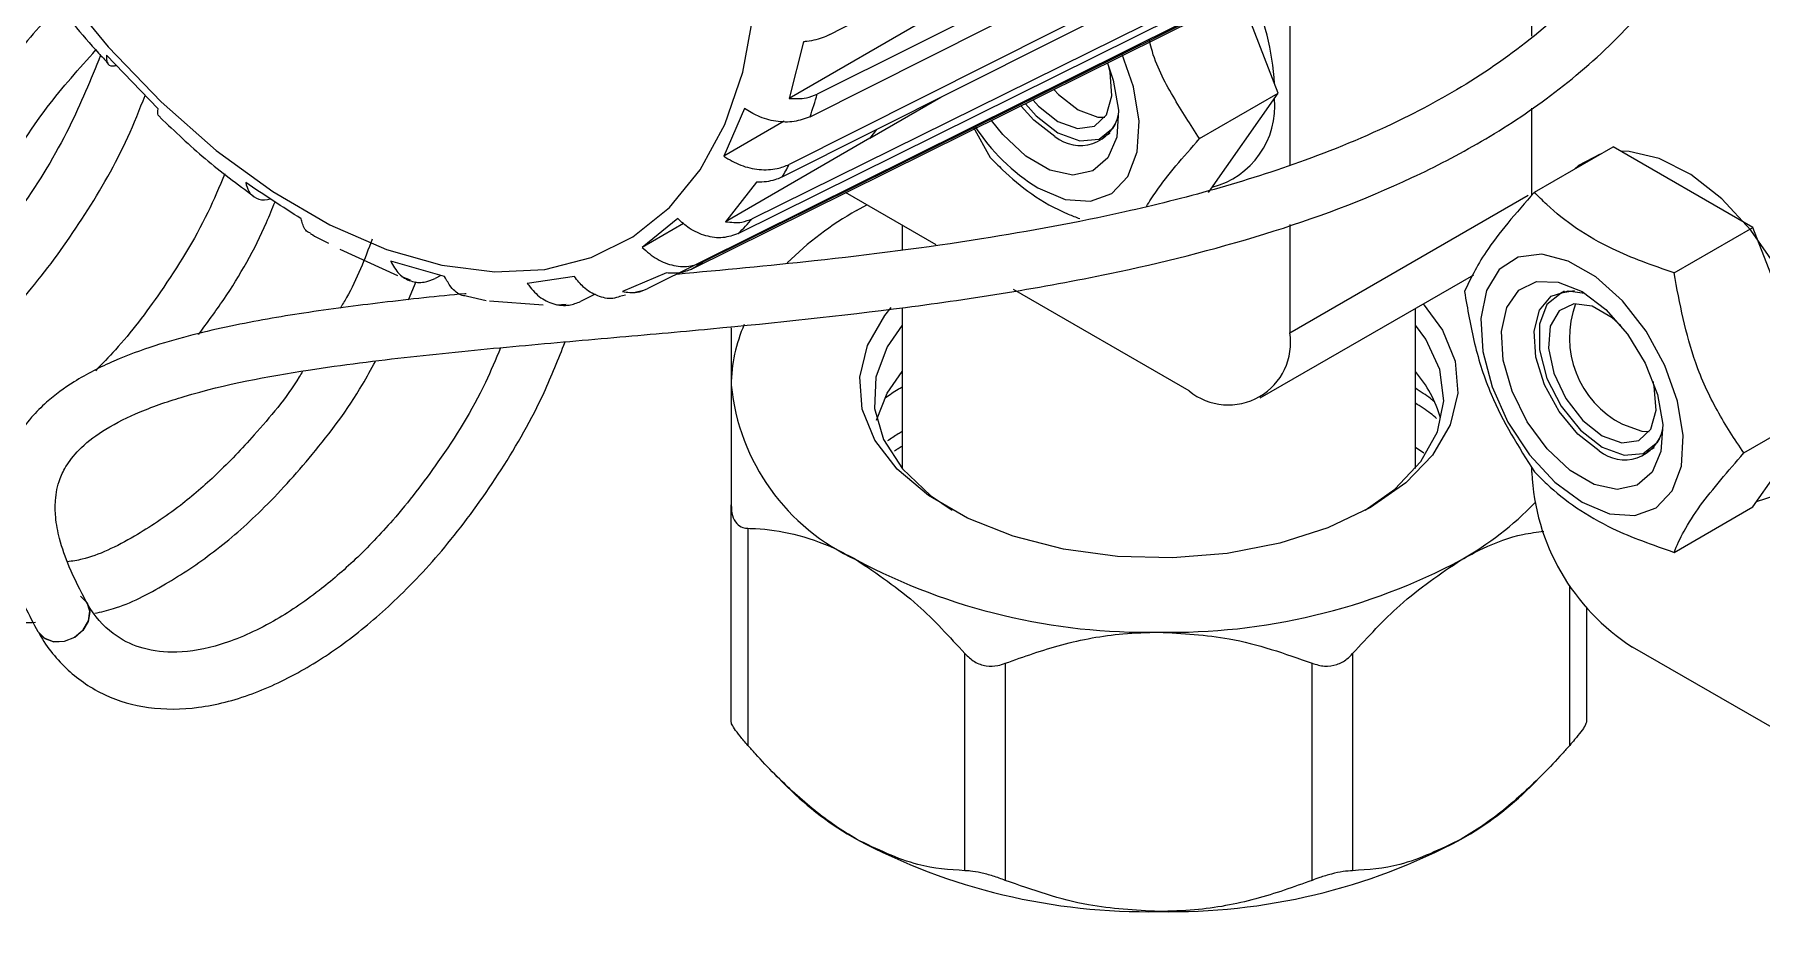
# Model space of a CAD drawing. Extents: x 75 to 2075, y 25 to 1460.
# Drawn here: x 1695.9 to 1796.9, y 519.2 to 572.3 of the extents above; entities that cross this region are included whole.
import ezdxf

# ---------------------------------------------------------------- set-up
doc = ezdxf.new("R2010")
doc.units = 0
doc.header["$LTSCALE"] = 5
doc.linetypes.add('SLD-KATı', pattern=[0])
doc.layers.get('0').update_dxf_attribs({"linetype": 'CONTINUOUS'})

msp = doc.modelspace()

# ---------------------------------------------------------------- linework, layer by layer
at = {"color": 7, "linetype": 'SLD-KATı'}
for p, q in [((1742.435, 572.279), (1780.785, 592.088)), ((1779.859, 587.835), (1741.691, 568.799)), ((1741.27, 567.476), (1779.483, 586.691)), ((1778.27, 583.904), (1740.058, 564.689)), ((1739.649, 563.959), (1777.866, 583.17)), ((1775.703, 580.194), (1737.895, 561.518)), ((1737.076, 560.652), (1774.981, 579.45)), ((1772.894, 577.771), (1734.989, 558.972)), ((1734.342, 558.572), (1772.251, 577.366)), ((1769.063, 575.959), (1731.749, 557.409)), ((1769.321, 575.793), (1769.321, 564.649)), ((1768.647, 568.852), (1766.458, 574.494)), ((1783.463, 572.18), (1783.463, 573.907)), ((1748.483, 573.419), (1740.046, 568.542)), ((1740.891, 571.856), (1740.046, 568.542)), ((1703.157, 567.931), (1700.136, 571.072)), ((1744.77, 566.221), (1748.917, 568.618)), ((1764.045, 566.195), (1768.647, 568.852)), ((1764.564, 563.043), (1768.647, 568.852)), ((1737.444, 567.954), (1736.231, 565.168)), ((1783.463, 562.882), (1783.463, 567.986)), ((1739.76, 567.207), (1736.231, 565.168)), ((1745.153, 566.726), (1744.77, 566.221)), ((1750.803, 566.881), (1751.797, 565.1)), ((1758.406, 566.274), (1758.813, 566.509)), ((1744.77, 566.221), (1736.333, 561.343)), ((1783.617, 563.061), (1788.219, 565.718)), ((1796.384, 561.005), (1788.219, 565.718)), ((1738.132, 563.655), (1736.333, 561.343)), ((1748.641, 559.987), (1743.353, 563.04)), ((1733.537, 561.52), (1731.451, 559.84)), ((1743.983, 561.992), (1744.585, 562.328)), ((1733.875, 561.241), (1731.451, 559.84)), ((1746.66, 561.131), (1746.66, 559.726)), ((1769.321, 561.187), (1769.321, 554.854)), ((1791.782, 558.348), (1796.384, 561.005)), ((1800.467, 550.482), (1796.384, 561.005)), ((1717.181, 558.175), (1713.81, 559.711)), ((1719.91, 558.129), (1716.754, 559.031)), ((1732.887, 558.35), (1730.301, 557.263)), ((1717.385, 558.135), (1717.885, 557.946)), ((1717.795, 556.777), (1718.242, 557.853)), ((1719.687, 558.193), (1719.354, 558.024)), ((1727.495, 558.134), (1724.739, 557.725)), ((1731.054, 557.219), (1731.46, 557.324)), ((1763.428, 551.451), (1753.159, 557.379)), ((1767.594, 551.038), (1780.071, 558.241)), ((1721.245, 556.988), (1722.33, 556.733)), ((1725.667, 556.462), (1722.539, 556.701)), ((1726.472, 556.475), (1727.015, 556.517)), ((1728.712, 557.101), (1727.855, 556.675)), ((1730.139, 556.982), (1730.49, 557.072)), ((1746.66, 556.312), (1746.66, 546.913)), ((1785.356, 557.279), (1784.95, 557.044)), ((1776.66, 546.913), (1776.66, 556.272)), ((1795.865, 547.826), (1800.467, 550.482)), ((1796.384, 544.674), (1800.467, 550.482)), ((1777.156, 547.81), (1776.66, 548.148)), ((1790.226, 547.905), (1790.633, 548.14)), ((1783.463, 546.689), (1783.463, 547.007)), ((1736.66, 532.097), (1736.66, 544.784)), ((1791.782, 542.017), (1796.384, 544.674)), ((1737.637, 543.423), (1737.637, 530.737)), ((1786.66, 538.792), (1786.66, 532.097)), ((1834.139, 510.63), (1789.355, 536.483)), ((1750.329, 523.41), (1750.329, 536.096)), ((1752.686, 535.533), (1752.686, 522.846)), ((1770.635, 522.846), (1770.635, 535.533)), ((1772.992, 536.096), (1772.992, 523.41)), ((1739.134, 529.127), (1739.937, 528.314)), ((1783.384, 528.314), (1784.186, 529.127))]:
    msp.add_line(p, q, dxfattribs=at)
at = {"color": 8, "linetype": 'SLD-KATı'}
for p, q in [((1769.321, 554.854), (1783.26, 562.901)), ((1785.684, 530.737), (1785.684, 540.085))]:
    msp.add_line(p, q, dxfattribs=at)
at = {"color": 7, "linetype": 'SLD-KATı', "flags": 128}
for points in [[(1709.866, 563.103), (1713.199, 561.164), (1716.508, 559.72), (1719.74, 558.796), (1722.845, 558.405), (1725.773, 558.554), (1728.479, 559.241), (1730.919, 560.453), (1733.056, 562.174), (1734.855, 564.374), (1736.288, 567.02), (1737.333, 570.071), (1737.973, 573.476), (1738.198, 577.184), (1738.004, 581.136), (1737.395, 585.268), (1736.38, 589.517), (1734.975, 593.815), (1733.203, 598.094), (1731.09, 602.287), (1728.671, 606.328), (1725.984, 610.152), (1723.071, 613.701), (1719.977, 616.917), (1716.753, 619.75), (1713.448, 622.155), (1710.115, 624.094), (1706.806, 625.538), (1703.574, 626.462), (1700.469, 626.853), (1697.541, 626.704), (1694.835, 626.018), (1692.395, 624.805), (1690.258, 623.085), (1688.459, 620.884), (1687.025, 618.238), (1685.98, 615.188), (1685.341, 611.782), (1685.116, 608.074), (1685.309, 604.123), (1685.918, 599.99), (1686.933, 595.741), (1688.338, 591.443), (1690.111, 587.164), (1692.224, 582.971), (1694.643, 578.93), (1697.33, 575.106), (1700.243, 571.558), (1703.336, 568.342), (1706.561, 565.509), (1709.866, 563.103)], [(1758.656, 570.599), (1758.99, 569.617), (1759.303, 567.85), (1759.198, 566.288), (1758.683, 565.071), (1757.804, 564.306), (1756.64, 564.061), (1755.294, 564.359), (1753.885, 565.172), (1752.538, 566.429), (1751.886, 567.246)], [(1754.589, 563.316), (1756.189, 562.646), (1757.67, 562.534), (1758.923, 562.988), (1759.854, 563.974), (1760.395, 565.419), (1760.505, 567.216), (1760.177, 569.231), (1759.495, 571.179)], [(1755.768, 567.193), (1756.91, 566.78), (1757.898, 566.916), (1758.598, 567.583), (1758.916, 568.689), (1758.809, 570.087), (1758.734, 570.396)], [(1754.315, 568.44), (1754.626, 568.099), (1755.768, 567.193)], [(1755.552, 569.053), (1755.804, 568.779), (1756.946, 567.873)], [(1755.59, 566.328), (1754.349, 567.284), (1753.617, 568.102)], [(1753.876, 568.222), (1754.492, 567.532), (1755.768, 566.535)], [(1756.946, 567.873), (1758.088, 567.46), (1758.513, 567.448)], [(1755.768, 566.535), (1757.044, 566.058), (1758.166, 566.159), (1758.999, 566.824), (1759.13, 567.035)], [(1796.603, 544.985), (1797.761, 545.363), (1798.948, 546.311), (1799.777, 547.739), (1800.203, 549.568), (1800.203, 551.701), (1799.777, 554.022), (1798.948, 556.407), (1797.761, 558.726), (1796.279, 560.855), (1794.583, 562.679), (1792.764, 564.099), (1790.92, 565.04), (1789.151, 565.45), (1788.657, 565.465)], [(1787.459, 565.279), (1786.208, 564.619), (1785.991, 564.432)], [(1786.409, 544.947), (1788.009, 544.277), (1789.49, 544.165), (1790.743, 544.619), (1791.674, 545.605), (1792.215, 547.05), (1792.325, 548.846), (1791.996, 550.862), (1791.253, 552.946), (1790.151, 554.945), (1788.771, 556.711), (1787.217, 558.112), (1785.602, 559.044), (1784.047, 559.438), (1782.667, 559.266), (1781.565, 558.54), (1780.822, 557.313), (1780.493, 555.677), (1780.603, 553.753), (1781.144, 551.683), (1782.076, 549.622), (1783.328, 547.722), (1784.809, 546.124), (1786.409, 544.947)], [(1786.409, 557.253), (1787.802, 556.206), (1789.072, 554.767), (1790.105, 553.064), (1790.809, 551.248), (1791.123, 549.481), (1791.018, 547.919), (1790.503, 546.702), (1789.624, 545.937), (1788.46, 545.692), (1787.114, 545.99), (1785.705, 546.803), (1784.358, 548.06), (1783.194, 549.649), (1782.315, 551.428), (1781.801, 553.24), (1781.695, 554.923), (1782.009, 556.329), (1782.713, 557.331), (1783.746, 557.841), (1785.016, 557.815), (1786.409, 557.253)], [(1774.035, 544.643), (1771.55, 543.452), (1768.729, 542.545), (1765.667, 541.953), (1762.469, 541.695), (1759.243, 541.781), (1756.099, 542.208), (1753.145, 542.961), (1750.481, 544.015), (1748.197, 545.333), (1746.372, 546.871), (1745.068, 548.576), (1744.328, 550.391), (1744.179, 552.253), (1744.625, 554.1), (1745.651, 555.868), (1746.022, 556.321)], [(1777.11, 556.532), (1778.253, 554.997), (1778.993, 553.183), (1779.142, 551.32), (1778.696, 549.474), (1777.669, 547.706), (1776.098, 546.078), (1774.035, 544.643)], [(1787.41, 547.959), (1786.169, 548.914), (1785.063, 550.245), (1784.211, 551.805), (1783.705, 553.427), (1783.602, 554.935), (1783.91, 556.165), (1784.598, 556.984), (1785.591, 557.303), (1786.552, 557.168)], [(1785.971, 557.291), (1785.189, 557.16), (1784.356, 556.494), (1783.913, 555.344), (1783.913, 553.848), (1784.356, 552.186), (1785.189, 550.559), (1786.312, 549.163), (1787.588, 548.166)], [(1788.683, 555.267), (1788.169, 555.728), (1787.007, 556.399), (1785.923, 556.54), (1785.065, 556.131), (1784.547, 555.229), (1784.439, 553.955), (1784.757, 552.481), (1785.458, 551.006), (1786.445, 549.729), (1787.588, 548.824), (1787.588, 548.824)], [(1746.66, 555.3), (1745.785, 554.036), (1745.112, 552.249), (1745.036, 550.42), (1745.562, 548.616), (1746.669, 546.902), (1748.318, 545.341), (1749.586, 544.474)], [(1773.735, 544.474), (1775.463, 545.714), (1776.981, 547.319), (1777.946, 549.061), (1778.322, 550.877), (1778.096, 552.702), (1777.276, 554.469), (1776.66, 555.3)], [(1745.161, 549.746), (1745.785, 551.314), (1746.66, 552.579)], [(1787.588, 548.824), (1788.73, 548.411), (1789.718, 548.547), (1790.418, 549.213), (1790.736, 550.32), (1790.629, 551.718), (1790.554, 552.026)], [(1788.766, 549.504), (1789.908, 549.091), (1790.333, 549.079)], [(1787.588, 548.166), (1788.864, 547.689), (1789.986, 547.789), (1790.819, 548.455), (1790.95, 548.666)], [(1698.625, 539.456), (1699.002, 539.067), (1699.16, 538.549), (1699.074, 537.983), (1698.759, 537.454), (1698.261, 537.043), (1697.657, 536.812), (1697.038, 536.796), (1696.499, 536.999), (1696.185, 537.293)], [(1696.525, 536.982), (1697.07, 536.791), (1697.691, 536.819), (1698.291, 537.061), (1698.781, 537.48), (1699.085, 538.014), (1699.157, 538.579), (1699.002, 539.067)], [(1696.126, 537.382), (1696.137, 537.363), (1696.525, 536.982)]]:
    msp.add_lwpolyline(points, dxfattribs=at)
at = {"color": 7, "linetype": 'SLD-KATı'}
for centre, radius, start, end in [((1752.818, 568.474), 15.638, 3.45432, 24.37105), ((1719.211, 575.221), 23.38, 340.6539, 344.05584), ((1763.536, 568.105), 4.911, 284.71744, 5.08122), ((1757.065, 568.097), 2.303, 230.17978, 347.54114), ((1760.856, 573.398), 11.871, 213.02218, 238.13826), ((1724.006, 573.191), 18.164, 329.45371, 332.09201), ((1726.723, 571.263), 14.825, 314.2925, 318.90191), ((1753.257, 545.536), 18.889, 119.40382, 134.84309), ((1727.498, 570.378), 13.647, 300.10342, 303.29578), ((1791.377, 554.579), 5.708, 159.80136, 242.77692), ((1745.497, 551.733), 8.837, 155.92725, 179.65083), ((1765.728, 554.271), 3.639, 230.79671, 9.21404), ((1771.368, 547.961), 7.023, 15.65746, 41.10278), ((1749.172, 553.035), 12.573, 185.6948, 245.62534), ((1788.885, 549.728), 2.303, 230.17978, 347.5411), ((1796.256, 547.272), 12.807, 182.60548, 237.39452), ((1770.191, 557.849), 18.663, 299.35058, 316.12431), ((1760.94, 573.42), 36.073, 241.95976, 271.1441), ((1762.381, 573.42), 36.073, 268.8559, 298.04024), ((1753.257, 541.707), 18.889, 225.15691, 240.59618), ((1770.064, 541.707), 18.889, 299.40382, 314.84309), ((1760.94, 557.089), 36.073, 241.95976, 271.1441), ((1762.381, 557.089), 36.073, 268.8559, 298.04024)]:
    msp.add_arc(centre, radius, start, end, dxfattribs=at)
for points, knots in [([(1698.999, 539.072), (1698.629, 539.769), (1697.979, 540.993), (1697.398, 542.676), (1697.148, 543.974), (1697.123, 545.143), (1697.32, 546.156), (1697.797, 547.149), (1698.643, 548.203), (1700.14, 549.314), (1702.242, 550.338), (1706.276, 551.697), (1711.637, 552.685), (1717.946, 553.48), (1723.908, 554.057), (1729.733, 554.565), (1737.38, 555.244), (1747.027, 556.252), (1757.797, 557.952), (1767.701, 560.401), (1775.015, 563.097), (1780.593, 565.989), (1784.668, 568.66), (1788.636, 572.061), (1792.162, 576.243), (1794.801, 580.828), (1796.432, 585.209), (1797.287, 588.664), (1797.536, 590.613), (1797.625, 591.31)], [0, 0, 0, 0, 0.0310431, 0.0545911, 0.0722828, 0.0854733, 0.1024331, 0.1128105, 0.1246285, 0.1378874, 0.153375, 0.1723566, 0.2263737, 0.2723784, 0.31918, 0.3660451, 0.4112661, 0.5026137, 0.5980248, 0.6700822, 0.7384563, 0.771413, 0.8054573, 0.8410367, 0.8791864, 0.9177845, 0.9526509, 0.9830745, 1, 1, 1, 1]), ([(1793.866, 589.137), (1793.635, 588.073), (1793.06, 585.424), (1791.278, 581.193), (1788.391, 576.751), (1784.689, 572.921), (1780.483, 569.794), (1775.611, 567.081), (1770.382, 564.905), (1764.925, 563.177), (1758.62, 561.608), (1750.794, 560.176), (1742.116, 559.06), (1736.157, 558.512), (1733.47, 558.264)], [0, 0, 0, 0, 0.04701547, 0.1169836, 0.18326475, 0.2482352, 0.31463833, 0.38107616, 0.4652809, 0.5423962, 0.61808541, 0.73972692, 0.88266523, 1, 1, 1, 1]), ([(1695.513, 576.602), (1695.946, 575.972), (1697.249, 574.075), (1698.848, 572.066), (1700.048, 570.796), (1700.234, 570.599)], [0, 0, 0, 0, 0.2959688, 0.8912228, 1, 1, 1, 1]), ([(1697.39, 574.025), (1696.477, 573.021), (1694.582, 570.939), (1692.235, 567.536), (1690.345, 564.248), (1688.888, 561.149), (1687.829, 558.329), (1687.123, 555.842), (1686.694, 553.784), (1686.402, 551.704), (1686.275, 549.242), (1686.547, 545.965), (1687.625, 542.668), (1689.563, 540.09), (1691.887, 538.567), (1694.011, 537.849), (1695.477, 537.91), (1695.98, 537.931)], [0, 0, 0, 0, 0.0729218, 0.1512693, 0.2191682, 0.2775587, 0.3405523, 0.3913013, 0.4315729, 0.4711479, 0.5256418, 0.5951048, 0.7047351, 0.7990653, 0.8785931, 0.9583149, 1, 1, 1, 1]), ([(1742.435, 572.279), (1742.326, 572.228), (1741.932, 572.04), (1741.387, 571.907), (1740.958, 571.862), (1740.891, 571.856)], [0, 0, 0, 0, 0.242341, 0.8820994, 1, 1, 1, 1]), ([(1764.045, 566.195), (1763.52, 567.008), (1762.459, 568.651), (1761.417, 570.618), (1761.142, 571.822), (1761.101, 572.001)], [0, 0, 0, 0, 0.45456107, 0.91897881, 1, 1, 1, 1]), ([(1694.405, 541.355), (1694.325, 541.363), (1693.64, 541.43), (1692.625, 542.033), (1691.36, 543.159), (1690.481, 544.698), (1689.907, 546.541), (1689.678, 548.314), (1689.648, 549.987), (1689.747, 551.655), (1690.075, 553.864), (1690.773, 556.668), (1692.006, 560.06), (1693.942, 563.968), (1696.441, 567.937), (1698.545, 570.29), (1699.524, 571.384)], [0, 0, 0, 0, 0.0108257, 0.0924595, 0.1733698, 0.254235, 0.3297904, 0.3996317, 0.4357551, 0.4834561, 0.5432339, 0.6149732, 0.6996161, 0.7962268, 0.9052358, 1, 1, 1, 1]), ([(1699.797, 571.066), (1699.216, 569.646), (1697.949, 566.55), (1695.413, 562.409), (1693.007, 559.241), (1691.561, 557.778), (1691.062, 557.273)], [0, 0, 0, 0, 0.27279938, 0.59478769, 0.8602219, 1, 1, 1, 1]), ([(1700.136, 571.072), (1700.134, 570.911), (1700.13, 570.59), (1700.37, 570.409), (1700.637, 570.463), (1700.708, 570.477)], [0, 0, 0, 0, 0.4233121, 0.8467786, 1, 1, 1, 1]), ([(1689.794, 551.744), (1689.922, 551.828), (1691.012, 552.548), (1693.102, 554.486), (1696.081, 557.692), (1698.937, 561.709), (1701.118, 565.484), (1702.075, 567.899), (1702.399, 568.719)], [0, 0, 0, 0, 0.0249005, 0.2119516, 0.422311, 0.6517176, 0.8818424, 1, 1, 1, 1]), ([(1740.046, 568.542), (1740.394, 568.529), (1740.991, 568.509), (1741.485, 568.713), (1741.691, 568.799)], [0, 0, 0, 0, 0.5833602, 1, 1, 1, 1]), ([(1703.288, 567.455), (1703.241, 567.486), (1703.113, 567.57), (1703.14, 567.791), (1703.157, 567.931)], [0, 0, 0, 0, 0.364597, 1, 1, 1, 1]), ([(1703.273, 567.439), (1704.144, 566.61), (1705.922, 564.919), (1707.79, 563.543), (1708.742, 562.842)], [0, 0, 0, 0, 0.4902751, 1, 1, 1, 1]), ([(1741.27, 567.476), (1740.97, 567.362), (1740.37, 567.135), (1739.28, 567.17), (1738.262, 567.451), (1737.694, 567.8), (1737.444, 567.954)], [0, 0, 0, 0, 0.2637582, 0.5275868, 0.7916185, 1, 1, 1, 1]), ([(1760.94, 562.233), (1761.12, 562.526), (1761.818, 563.659), (1763.097, 565.116), (1764.045, 566.195)], [0, 0, 0, 0, 0.2588426, 1, 1, 1, 1]), ([(1736.231, 565.168), (1736.554, 564.976), (1737.2, 564.592), (1738.307, 564.354), (1739.302, 564.384), (1739.827, 564.596), (1740.058, 564.689)], [0, 0, 0, 0, 0.2646004, 0.5292974, 0.7936791, 1, 1, 1, 1]), ([(1751.797, 565.1), (1752.037, 564.86), (1753.258, 563.636), (1754.936, 562.318), (1756.813, 561.61), (1757.038, 561.525)], [0, 0, 0, 0, 0.1767412, 0.9013541, 1, 1, 1, 1]), ([(1707.055, 564.143), (1706.738, 563.383), (1705.722, 560.953), (1703.514, 557.444), (1701.221, 554.388), (1699.881, 553.027), (1699.488, 552.628)], [0, 0, 0, 0, 0.1735888, 0.5550314, 0.8694773, 1, 1, 1, 1]), ([(1708.276, 563.63), (1708.326, 563.451), (1708.443, 563.038), (1708.881, 562.675), (1709.353, 562.575), (1709.659, 562.66), (1709.715, 562.676)], [0, 0, 0, 0, 0.2565524, 0.5912058, 0.9253411, 1, 1, 1, 1]), ([(1739.649, 563.959), (1739.541, 563.911), (1739.149, 563.734), (1738.615, 563.646), (1738.197, 563.653), (1738.132, 563.655)], [0, 0, 0, 0, 0.242341, 0.8820994, 1, 1, 1, 1]), ([(1705.52, 554.748), (1706.017, 555.42), (1707.511, 557.436), (1709.025, 560.109), (1709.83, 562.096), (1709.992, 562.494)], [0, 0, 0, 0, 0.2853588, 0.8568908, 1, 1, 1, 1]), ([(1783.617, 563.061), (1783.082, 562.453), (1782, 561.223), (1780.408, 559.129), (1779.873, 557.979), (1779.535, 557.253)], [0, 0, 0, 0, 0.2648614, 0.535466, 1, 1, 1, 1]), ([(1791.782, 558.348), (1790.543, 558.782), (1787.611, 559.81), (1785.071, 561.592), (1783.855, 562.82), (1783.617, 563.061)], [0, 0, 0, 0, 0.3706042, 0.8765855, 1, 1, 1, 1]), ([(1712.076, 560.667), (1712.038, 560.679), (1711.802, 560.753), (1711.629, 561.08), (1711.547, 561.41), (1711.523, 561.505)], [0, 0, 0, 0, 0.1234298, 0.7500692, 1, 1, 1, 1]), ([(1737.076, 560.652), (1736.782, 560.547), (1736.195, 560.337), (1735.176, 560.469), (1734.251, 560.875), (1733.756, 561.322), (1733.537, 561.52)], [0, 0, 0, 0, 0.26375819, 0.52758684, 0.79161845, 1, 1, 1, 1]), ([(1736.333, 561.343), (1736.656, 561.306), (1737.209, 561.241), (1737.693, 561.437), (1737.895, 561.518)], [0, 0, 0, 0, 0.5833602, 1, 1, 1, 1]), ([(1712.064, 560.644), (1712.107, 560.617), (1712.454, 560.4), (1712.806, 560.235), (1713.113, 560.091)], [0, 0, 0, 0, 0.1242507, 1, 1, 1, 1]), ([(1715.675, 560.328), (1715.232, 559.156), (1714.703, 557.755), (1713.93, 556.491), (1713.804, 556.285)], [0, 0, 0, 0, 0.8364975, 1, 1, 1, 1]), ([(1731.451, 559.84), (1731.733, 559.593), (1732.297, 559.1), (1733.311, 558.734), (1734.247, 558.686), (1734.763, 558.885), (1734.989, 558.972)], [0, 0, 0, 0, 0.2645857, 0.5292826, 0.7936644, 1, 1, 1, 1]), ([(1716.754, 559.031), (1716.904, 558.765), (1717.205, 558.233), (1717.912, 557.822), (1718.658, 557.746), (1719.142, 557.939), (1719.354, 558.024)], [0, 0, 0, 0, 0.2646004, 0.5292974, 0.7936791, 1, 1, 1, 1]), ([(1734.342, 558.572), (1734.236, 558.526), (1733.849, 558.356), (1733.339, 558.3), (1732.948, 558.344), (1732.887, 558.35)], [0, 0, 0, 0, 0.242341, 0.8820994, 1, 1, 1, 1]), ([(1795.865, 547.826), (1795.33, 548.634), (1794.248, 550.268), (1792.655, 553.732), (1792.12, 556.56), (1791.782, 558.348)], [0, 0, 0, 0, 0.2648614, 0.535466, 1, 1, 1, 1]), ([(1721.243, 556.978), (1721.135, 556.991), (1720.766, 557.036), (1720.286, 557.444), (1720.025, 557.919), (1719.91, 558.129)], [0, 0, 0, 0, 0.1867848, 0.6412906, 1, 1, 1, 1]), ([(1724.739, 557.725), (1724.962, 557.453), (1725.408, 556.909), (1726.283, 556.484), (1727.134, 556.398), (1727.635, 556.591), (1727.855, 556.675)], [0, 0, 0, 0, 0.2645857, 0.5292826, 0.7936644, 1, 1, 1, 1]), ([(1730.144, 556.963), (1730.013, 556.921), (1729.597, 556.788), (1728.843, 556.967), (1728.056, 557.422), (1727.667, 557.916), (1727.495, 558.134)], [0, 0, 0, 0, 0.1409326, 0.4487752, 0.7568546, 1, 1, 1, 1]), ([(1730.301, 557.263), (1730.588, 557.217), (1731.082, 557.137), (1731.553, 557.329), (1731.749, 557.409)], [0, 0, 0, 0, 0.5833602, 1, 1, 1, 1]), ([(1721.166, 557.135), (1721.138, 557.133), (1719.539, 556.988), (1716.391, 556.643), (1711.819, 556.056), (1707.388, 555.284), (1703.643, 554.368), (1700.541, 553.234), (1698.353, 552.125), (1696.769, 550.959), (1695.661, 549.846), (1694.898, 548.785), (1694.315, 547.604), (1693.912, 546.277), (1693.745, 544.606), (1693.963, 542.553), (1694.714, 540.05), (1695.614, 538.35), (1696.125, 537.383)], [0, 0, 0, 0, 0.0019904, 0.1133477, 0.2174999, 0.3126427, 0.4099988, 0.4626903, 0.5166936, 0.5594488, 0.587506, 0.622967, 0.6515213, 0.6891313, 0.738298, 0.8027812, 0.8877674, 1, 1, 1, 1]), ([(1779.535, 557.253), (1779.708, 556.236), (1780.058, 554.179), (1781.244, 550.481), (1782.698, 548.183), (1783.617, 546.731)], [0, 0, 0, 0, 0.2648614, 0.535466, 1, 1, 1, 1]), ([(1696.186, 537.293), (1696.196, 537.275), (1696.662, 536.451), (1697.815, 535.038), (1699.989, 533.569), (1702.576, 532.824), (1705.501, 532.833), (1708.594, 533.616), (1711.636, 535.06), (1714.552, 537.016), (1717.443, 539.531), (1720.416, 542.783), (1723.277, 546.785), (1725.54, 550.733), (1726.561, 553.324), (1726.952, 554.319)], [0, 0, 0, 0, 0.0018346, 0.0853521, 0.1684927, 0.2518361, 0.337288, 0.4235487, 0.5055012, 0.5819006, 0.6600838, 0.7480093, 0.8438962, 0.9400832, 1, 1, 1, 1]), ([(1736.66, 555.146), (1736.66, 554.906), (1736.66, 554.421), (1736.66, 553.219), (1736.66, 552.17), (1736.66, 551.787)], [0, 0, 0, 0, 0.3824108, 0.7746528, 1, 1, 1, 1]), ([(1723.182, 553.975), (1722.895, 553.29), (1721.908, 550.937), (1719.742, 547.479), (1717.115, 544.068), (1714.737, 541.592), (1712.375, 539.562), (1709.704, 537.776), (1706.851, 536.519), (1704.283, 536.078), (1702.286, 536.305), (1700.552, 537.113), (1699.513, 538.155), (1699.034, 539.01), (1698.957, 539.147)], [0, 0, 0, 0, 0.0476927, 0.1638764, 0.2596535, 0.3342912, 0.4045194, 0.4941776, 0.6012445, 0.7012352, 0.7907819, 0.8720144, 0.9795232, 1, 1, 1, 1]), ([(1711.601, 552.596), (1711.537, 552.487), (1710.716, 551.099), (1708.976, 549.064), (1706.631, 546.561), (1704.259, 544.531), (1701.606, 542.78), (1699.336, 541.677), (1698.145, 541.503), (1697.86, 541.461)], [0, 0, 0, 0, 0.01701, 0.2169484, 0.3727573, 0.5193611, 0.7065261, 0.9300321, 1, 1, 1, 1]), ([(1699.467, 538.455), (1699.825, 538.536), (1701.173, 538.84), (1703.528, 540.062), (1706.437, 541.983), (1709.337, 544.503), (1712.28, 547.771), (1714.547, 550.753), (1715.611, 552.722), (1715.858, 553.179)], [0, 0, 0, 0, 0.0619448, 0.2330305, 0.3925233, 0.55574, 0.739295, 0.9394703, 1, 1, 1, 1]), ([(1736.66, 551.787), (1736.66, 550.912), (1736.66, 548.944), (1736.66, 546.269), (1736.66, 544.784)], [0, 0, 0, 0, 0.4446442, 1, 1, 1, 1]), ([(1746.66, 551.667), (1746.58, 551.622), (1746.231, 551.425), (1745.923, 551.209), (1745.686, 551.043)], [0, 0, 0, 0, 0.2311205, 1, 1, 1, 1]), ([(1777.775, 550.814), (1777.699, 550.877), (1777.361, 551.157), (1776.966, 551.409), (1776.66, 551.605)], [0, 0, 0, 0, 0.2253539, 1, 1, 1, 1]), ([(1777.906, 549.843), (1777.788, 549.942), (1777.409, 550.259), (1776.965, 550.544), (1776.66, 550.741)], [0, 0, 0, 0, 0.3129629, 1, 1, 1, 1]), ([(1746.66, 549.075), (1746.58, 549.029), (1746.275, 548.858), (1746.005, 548.669), (1745.806, 548.53)], [0, 0, 0, 0, 0.2643081, 1, 1, 1, 1]), ([(1746.66, 548.21), (1746.579, 548.165), (1746.423, 548.079), (1746.284, 547.984), (1746.218, 547.939)], [0, 0, 0, 0, 0.5209363, 1, 1, 1, 1]), ([(1791.782, 542.017), (1791.955, 542.416), (1792.305, 543.224), (1793.492, 545.083), (1794.946, 546.764), (1795.865, 547.826)], [0, 0, 0, 0, 0.2648614, 0.535466, 1, 1, 1, 1]), ([(1783.617, 546.731), (1783.855, 546.49), (1785.071, 545.261), (1787.611, 543.479), (1790.543, 542.451), (1791.782, 542.017)], [0, 0, 0, 0, 0.1234145, 0.6293958, 1, 1, 1, 1]), ([(1736.66, 544.784), (1736.674, 544.568), (1736.701, 544.135), (1736.954, 543.675), (1737.292, 543.456), (1737.538, 543.432), (1737.637, 543.423)], [0, 0, 0, 0, 0.2806938, 0.5628322, 0.8257499, 1, 1, 1, 1]), ([(1737.637, 543.423), (1737.782, 543.419), (1738.649, 543.392), (1740.317, 543.151), (1742.325, 542.48), (1743.563, 541.809), (1743.983, 541.582)], [0, 0, 0, 0, 0.073265, 0.4365434, 0.8088712, 1, 1, 1, 1]), ([(1779.338, 541.582), (1779.758, 541.808), (1780.973, 542.462), (1782.62, 543.062), (1783.769, 543.199), (1784.178, 543.247)], [0, 0, 0, 0, 0.2535397, 0.7345181, 1, 1, 1, 1]), ([(1743.983, 541.582), (1745.198, 540.766), (1747.404, 539.284), (1749.422, 537.084), (1750.329, 536.096)], [0, 0, 0, 0, 0.5510095, 1, 1, 1, 1]), ([(1772.992, 536.096), (1773.898, 537.084), (1775.917, 539.284), (1778.123, 540.766), (1779.338, 541.582)], [0, 0, 0, 0, 0.4489905, 1, 1, 1, 1]), ([(1752.686, 535.533), (1753.775, 535.922), (1755.981, 536.71), (1759.042, 537.275), (1760.96, 537.334), (1761.66, 537.355)], [0, 0, 0, 0, 0.3824108, 0.7746528, 1, 1, 1, 1]), ([(1761.66, 537.355), (1763.047, 537.28), (1766.165, 537.112), (1769.039, 536.097), (1770.635, 535.533)], [0, 0, 0, 0, 0.4446442, 1, 1, 1, 1]), ([(1750.329, 536.096), (1750.505, 535.926), (1750.859, 535.584), (1751.548, 535.349), (1752.179, 535.362), (1752.541, 535.484), (1752.686, 535.533)], [0, 0, 0, 0, 0.2806938, 0.5628322, 0.8257499, 1, 1, 1, 1]), ([(1770.635, 535.533), (1770.871, 535.461), (1771.344, 535.317), (1772.066, 535.419), (1772.621, 535.716), (1772.886, 535.988), (1772.992, 536.096)], [0, 0, 0, 0, 0.28069379, 0.56283221, 0.82574987, 1, 1, 1, 1]), ([(1737.637, 530.737), (1737.48, 530.918), (1737.165, 531.282), (1736.833, 531.724), (1736.679, 531.986), (1736.666, 532.066), (1736.66, 532.097)], [0, 0, 0, 0, 0.2806938, 0.5628322, 0.8257499, 1, 1, 1, 1]), ([(1786.66, 532.097), (1786.647, 532.041), (1786.619, 531.928), (1786.367, 531.554), (1786.029, 531.132), (1785.782, 530.849), (1785.684, 530.737)], [0, 0, 0, 0, 0.2806938, 0.5628322, 0.8257499, 1, 1, 1, 1]), ([(1743.983, 525.251), (1743.563, 525.508), (1742.346, 526.254), (1740.338, 527.894), (1738.668, 529.577), (1737.782, 530.573), (1737.637, 530.737)], [0, 0, 0, 0, 0.1911271, 0.5537053, 0.9267357, 1, 1, 1, 1]), ([(1785.684, 530.737), (1785.539, 530.573), (1784.672, 529.599), (1783.003, 527.913), (1780.996, 526.267), (1779.758, 525.508), (1779.338, 525.251)], [0, 0, 0, 0, 0.073265, 0.4365434, 0.8088712, 1, 1, 1, 1]), ([(1750.329, 523.41), (1749.422, 523.468), (1747.404, 523.599), (1745.198, 524.664), (1743.983, 525.251)], [0, 0, 0, 0, 0.4489905, 1, 1, 1, 1]), ([(1779.338, 525.251), (1778.123, 524.664), (1775.917, 523.599), (1773.898, 523.468), (1772.992, 523.41)], [0, 0, 0, 0, 0.55100952, 1, 1, 1, 1]), ([(1752.686, 522.846), (1752.45, 522.934), (1751.977, 523.109), (1751.255, 523.299), (1750.7, 523.392), (1750.435, 523.405), (1750.329, 523.41)], [0, 0, 0, 0, 0.28069379, 0.56283221, 0.82574987, 1, 1, 1, 1]), ([(1772.992, 523.41), (1772.816, 523.399), (1772.462, 523.377), (1771.773, 523.229), (1771.141, 523.038), (1770.779, 522.901), (1770.635, 522.846)], [0, 0, 0, 0, 0.2806938, 0.5628322, 0.8257499, 1, 1, 1, 1]), ([(1761.66, 521.024), (1760.274, 521.099), (1757.156, 521.267), (1754.282, 522.282), (1752.686, 522.846)], [0, 0, 0, 0, 0.4446442, 1, 1, 1, 1]), ([(1770.635, 522.846), (1769.546, 522.457), (1767.339, 521.668), (1764.279, 521.103), (1762.36, 521.045), (1761.66, 521.024)], [0, 0, 0, 0, 0.3824108, 0.7746528, 1, 1, 1, 1])]:
    msp.add_open_spline(points, degree=3, knots=knots, dxfattribs=at)
msp.add_open_spline([(1711.523, 561.505), (1710.976, 561.856), (1709.882, 562.558), (1708.811, 563.273), (1708.276, 563.63)], degree=3, dxfattribs=at)

doc.saveas('drawing.dxf')
